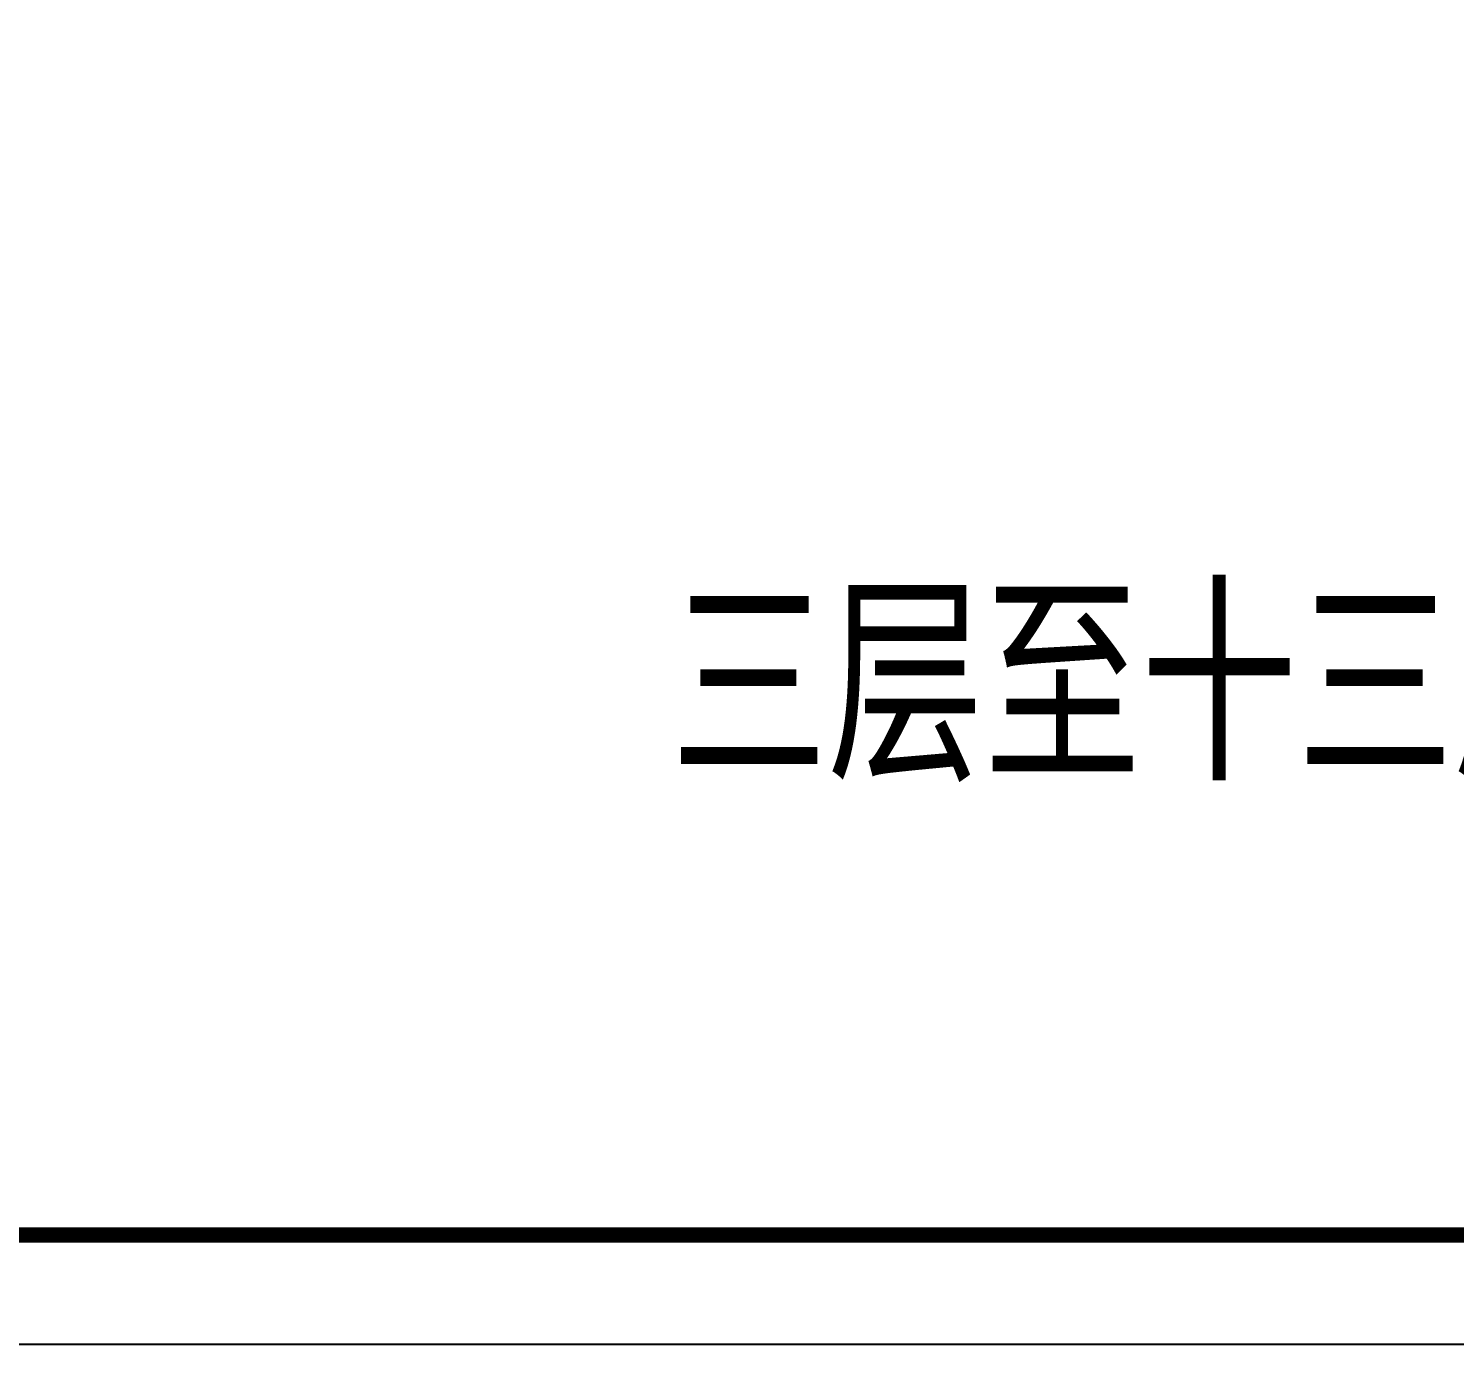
# Model space of a CAD drawing. Extents: x 2378699 to 2462834, y 1041771 to 1211756.
# Drawn here: x 2406842 to 2419886, y 1152338 to 1164372 of the extents above; entities that cross this region are included whole.
import ezdxf
from ezdxf.enums import TextEntityAlignment as Align

# ---------------------------------------------------------------- set-up
doc = ezdxf.new("R2010")
doc.units = 0
doc.header["$LTSCALE"] = 1000
doc.layers.get('0').update_dxf_attribs({"linetype": 'CONTINUOUS'})
for name, color, linetype in [('LABEL_FIXBOX_PM', 7, 'CONTINUOUS'), ('LABEL_TXT_PM', 1, 'CONTINUOUS'), ('WIRE-照明', 1, 'CONTINUOUS')]:
    doc.layers.add(name, color=color, linetype=linetype)
doc.styles.add('LABEL_TXT_PM', font='pm_njadri_romans1.shx', dxfattribs={"width": 0.7, "bigfont": 'pm_njadri_hztxt.shx'})
doc.styles.add('黑体', font='simhei.ttf')

# ---------------------------------------------------------------- blocks, each defined once
blk = doc.blocks.new('PMSheet_A1_20150113_5-3892016032414355901')
at = {"layer": 'LABEL_FIXBOX_PM'}
blk.add_lwpolyline([(0, 594), (841, 594), (841, 0), (0, 0)], close=True, dxfattribs=at)
at = {"layer": 'LABEL_FIXBOX_PM', "const_width": 1.4}
blk.add_lwpolyline([(831, 584), (25, 584), (25, 10), (831, 10)], close=True, dxfattribs=at)
at = {"layer": 'LABEL_TXT_PM', "style": 'LABEL_TXT_PM'}
for tag, height, width, p in [('修改图应说明理由', 4.5, 0.7, (788.35, 468.8)), ('出图章签名', 4.5, 0.7, (759.46, 338.09)), ('建设单位_U01', 4.5, 0.7, (800.9, 212.14)), ('建设单位', 4.5, 0.7, (800.9, 210.2)), ('建设单位_D01', 4.5, 0.7, (800.9, 207.4)), ('项目名称_U01', 4.5, 0.7, (800.9, 200.42)), ('项目名称', 4.5, 0.7, (800.9, 198.19)), ('项目名称_D01', 4.5, 0.7, (800.9, 195.3)), ('设计编号', 4.5, 0.6, (780.76, 187.9)), ('分项号', 4.5, 0.6, (820.26, 188)), ('项目经理', 4.5, 0.7, (780.26, 172)), ('项目经理签名', 4.5, 0.7, (810.18, 172.26)), ('审定', 4.5, 0.7, (780.26, 163.9)), ('审定签名', 4.5, 0.7, (810.18, 164.16)), ('审核', 4.5, 0.7, (780.26, 156)), ('审核签名', 4.5, 0.7, (810.18, 156.26)), ('项目负责', 4.5, 0.7, (780.26, 148)), ('项目负责签名', 4.5, 0.7, (810.18, 148.26)), ('专业负责', 4.5, 0.7, (780.26, 140)), ('专业负责签名', 4.5, 0.7, (810.18, 140.26)), ('校对签名', 4.5, 0.7, (810.18, 132.16)), ('校对', 4.5, 0.7, (780.26, 131.9)), ('设计签名', 4.5, 0.7, (810.18, 124.26)), ('设计', 4.5, 0.7, (780.26, 124)), ('绘制', 4.5, 0.7, (780.26, 115.9)), ('绘制签名', 4.5, 0.7, (810.18, 116.16)), ('方案_01', 4.5, 0.7, (780.26, 95.9)), ('方案_01签名', 4.5, 0.7, (810.18, 96.16)), ('方案_02', 4.5, 0.7, (780.26, 87.9)), ('方案_02签名', 4.5, 0.7, (810.18, 88.16)), ('方案_03', 4.5, 0.7, (780.29, 79.9)), ('方案_03签名', 4.5, 0.7, (810.2, 80.16)), ('方案_04签名', 4.5, 0.7, (810.18, 72.16)), ('方案_04', 4.5, 0.7, (780.26, 71.9)), ('图名_U02', 4.5, 0.7, (790.5, 60.2)), ('图名_U01', 4.5, 0.7, (790.5, 54.2)), ('图名', 4.5, 0.7, (790.5, 47.96)), ('图名_D01', 4.5, 0.7, (790.5, 42.4)), ('图名_D02', 4.5, 0.7, (790.5, 37)), ('图档号', 3.5, 0.7, (781.1, 20.95)), ('版本号', 3.5, 0.7, (820.27, 20.95)), ('图号', 3.5, 0.7, (760.97, 20.95)), ('日期', 3.5, 0.7, (801.07, 20.95))]:
    blk.add_attdef(tag, text='', height=height, dxfattribs=dict(at, width=width)).set_placement(p, align=Align.CENTER)

msp = doc.modelspace()

# ---------------------------------------------------------------- block references
at = {"xscale": 100, "yscale": 100, "zscale": 100}
msp.add_blockref('PMSheet_A1_20150113_5-3892016032414355901', (2378716.3, 1152338.1), dxfattribs=at)

# ---------------------------------------------------------------- texts
at = {"layer": 'WIRE-照明', "style": '黑体', "width": 0.7}
msp.add_text('三层至十三层弱电平面图 1:100', height=1500, dxfattribs=at).set_placement((2412718.6, 1157662))

doc.saveas('drawing.dxf')
